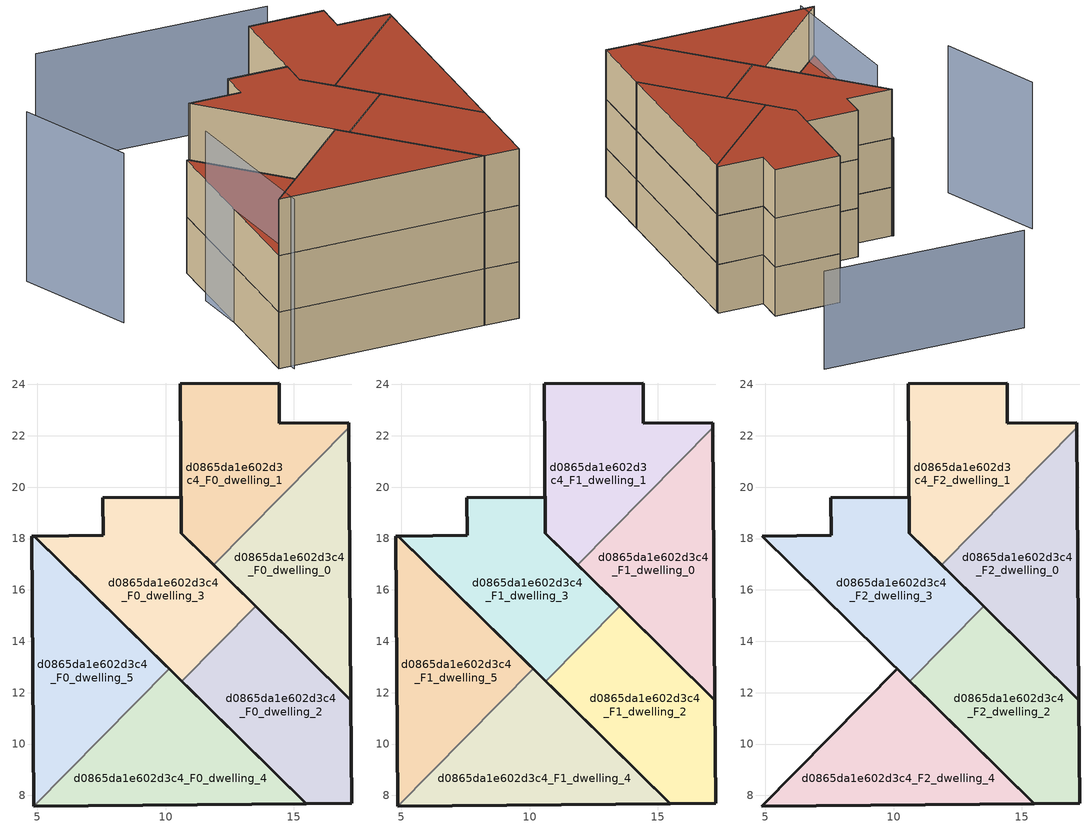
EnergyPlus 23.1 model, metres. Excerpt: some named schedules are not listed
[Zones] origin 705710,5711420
d0865da1e602d3c4_F0_dwelling_0
 floor ground (EU_floor_Construction): 17.22,11.71 17.13,22.32 11.87,16.97 z0
 wall outside (EU_wall_Construction): 17.13,22.32 17.22,11.71 11.87,16.97 z0:3
 wall to d0865da1e602d3c4_F0_dwelling_1 (EU_wall_Construction): 11.87,16.97 17.13,22.32 z0:3
d0865da1e602d3c4_F0_dwelling_1
 floor ground (EU_floor_Construction): 11.87,16.97 17.13,22.32 17.13,22.51 14.44,22.49 14.43,24.06 10.57,24.02 10.62,18.21 z0
 wall outside (EU_wall_Construction): 11.87,16.97 10.62,18.21 10.57,24.02 14.43,24.06 14.44,22.49 17.13,22.51 17.13,22.32 z0:3
d0865da1e602d3c4_F0_dwelling_2
 floor ground (EU_floor_Construction): 17.25,7.69 17.22,11.71 13.51,15.36 10.64,12.44 15.48,7.68 z0
 wall outside (EU_wall_Construction): 13.51,15.36 17.22,11.71 17.25,7.69 15.48,7.68 10.64,12.44 z0:3
 wall to d0865da1e602d3c4_F0_dwelling_3 (EU_wall_Construction): 10.64,12.44 13.51,15.36 z0:3
d0865da1e602d3c4_F0_dwelling_3
 floor ground (EU_floor_Construction): 10.64,12.44 13.51,15.36 10.62,18.21 10.61,19.6 7.56,19.58 7.57,18.12 4.89,18.1 z0
 wall outside (EU_wall_Construction): 10.64,12.44 4.89,18.1 7.57,18.12 7.56,19.58 10.61,19.6 10.62,18.21 13.51,15.36 z0:3
d0865da1e602d3c4_F0_dwelling_4
 floor ground (EU_floor_Construction): 15.48,7.68 10.14,12.94 4.88,7.59 z0
 wall outside (EU_wall_Construction): 10.14,12.94 15.48,7.68 4.88,7.59 z0:3
 wall to d0865da1e602d3c4_F0_dwelling_5 (EU_wall_Construction): 4.88,7.59 10.14,12.94 z0:3
d0865da1e602d3c4_F0_dwelling_5
 floor ground (EU_floor_Construction): 4.88,7.59 10.14,12.94 4.89,18.1 4.79,18.1 z0
 wall outside (EU_wall_Construction): 4.88,7.59 4.79,18.1 4.89,18.1 10.14,12.94 z0:3
d0865da1e602d3c4_F1_dwelling_0
 floor to d0865da1e602d3c4_F0_dwelling_0 (EU_floor_Construction): 17.22,11.71 17.13,22.32 11.87,16.97 z3
 wall outside (EU_wall_Construction): 17.13,22.32 17.22,11.71 11.87,16.97 z3:6
 wall to d0865da1e602d3c4_F1_dwelling_1 (EU_wall_Construction): 11.87,16.97 17.13,22.32 z3:6
d0865da1e602d3c4_F1_dwelling_1
 floor to d0865da1e602d3c4_F0_dwelling_1 (EU_floor_Construction): 11.87,16.97 17.13,22.32 17.13,22.51 14.44,22.49 14.43,24.06 10.57,24.02 10.62,18.21 z3
 wall outside (EU_wall_Construction): 11.87,16.97 10.62,18.21 10.57,24.02 14.43,24.06 14.44,22.49 17.13,22.51 17.13,22.32 z3:6
d0865da1e602d3c4_F1_dwelling_2
 floor to d0865da1e602d3c4_F0_dwelling_2 (EU_floor_Construction): 17.25,7.69 17.22,11.71 13.51,15.36 10.64,12.44 15.48,7.68 z3
 wall outside (EU_wall_Construction): 13.51,15.36 17.22,11.71 17.25,7.69 15.48,7.68 10.64,12.44 z3:6
 wall to d0865da1e602d3c4_F1_dwelling_3 (EU_wall_Construction): 10.64,12.44 13.51,15.36 z3:6
d0865da1e602d3c4_F1_dwelling_3
 floor to d0865da1e602d3c4_F0_dwelling_3 (EU_floor_Construction): 10.64,12.44 13.51,15.36 10.62,18.21 10.61,19.6 7.56,19.58 7.57,18.12 4.89,18.1 z3
 wall outside (EU_wall_Construction): 10.64,12.44 4.89,18.1 7.57,18.12 7.56,19.58 10.61,19.6 10.62,18.21 13.51,15.36 z3:6
d0865da1e602d3c4_F1_dwelling_4
 floor to d0865da1e602d3c4_F0_dwelling_4 (EU_floor_Construction): 15.48,7.68 10.14,12.94 4.88,7.59 z3
 wall outside (EU_wall_Construction): 10.14,12.94 15.48,7.68 4.88,7.59 z3:6
 wall to d0865da1e602d3c4_F1_dwelling_5 (EU_wall_Construction): 4.88,7.59 10.14,12.94 z3:6
d0865da1e602d3c4_F1_dwelling_5
 floor to d0865da1e602d3c4_F0_dwelling_5 (EU_floor_Construction): 4.88,7.59 10.14,12.94 4.89,18.1 4.79,18.1 z3
 wall outside (EU_wall_Construction): 4.88,7.59 4.79,18.1 4.89,18.1 10.14,12.94 z3:6
 roof outside (EU_roof_Construction): 10.14,12.94 4.88,7.59 4.79,18.1 4.89,18.1 z6
d0865da1e602d3c4_F2_dwelling_0
 floor to d0865da1e602d3c4_F1_dwelling_0 (EU_floor_Construction): 17.22,11.71 17.13,22.32 11.87,16.97 z6
 wall outside (EU_wall_Construction): 17.13,22.32 17.22,11.71 11.87,16.97 z6:9
 wall to d0865da1e602d3c4_F2_dwelling_1 (EU_wall_Construction): 11.87,16.97 17.13,22.32 z6:9
 roof outside (EU_roof_Construction): 17.13,22.32 17.22,11.71 11.87,16.97 z9
d0865da1e602d3c4_F2_dwelling_1
 floor to d0865da1e602d3c4_F1_dwelling_1 (EU_floor_Construction): 11.87,16.97 17.13,22.32 17.13,22.51 14.44,22.49 14.43,24.06 10.57,24.02 10.62,18.21 z6
 wall outside (EU_wall_Construction): 11.87,16.97 10.62,18.21 10.57,24.02 14.43,24.06 14.44,22.49 17.13,22.51 17.13,22.32 z6:9
 roof outside (EU_roof_Construction): 17.13,22.51 17.13,22.32 11.87,16.97 10.62,18.21 10.57,24.02 14.43,24.06 14.44,22.49 z9
d0865da1e602d3c4_F2_dwelling_2
 floor to d0865da1e602d3c4_F1_dwelling_2 (EU_floor_Construction): 17.25,7.69 17.22,11.71 13.51,15.36 10.64,12.44 15.48,7.68 z6
 wall outside (EU_wall_Construction): 13.51,15.36 17.22,11.71 17.25,7.69 15.48,7.68 10.64,12.44 z6:9
 wall to d0865da1e602d3c4_F2_dwelling_3 (EU_wall_Construction): 10.64,12.44 13.51,15.36 z6:9
 roof outside (EU_roof_Construction): 17.22,11.71 17.25,7.69 15.48,7.68 10.64,12.44 13.51,15.36 z9
d0865da1e602d3c4_F2_dwelling_3
 floor to d0865da1e602d3c4_F1_dwelling_3 (EU_floor_Construction): 10.64,12.44 13.51,15.36 10.62,18.21 10.61,19.6 7.56,19.58 7.57,18.12 4.89,18.1 z6
 wall outside (EU_wall_Construction): 10.64,12.44 4.89,18.1 7.57,18.12 7.56,19.58 10.61,19.6 10.62,18.21 13.51,15.36 z6:9
 roof outside (EU_roof_Construction): 10.61,19.6 10.62,18.21 13.51,15.36 10.64,12.44 4.89,18.1 7.57,18.12 7.56,19.58 z9
d0865da1e602d3c4_F2_dwelling_4
 floor to d0865da1e602d3c4_F1_dwelling_4 (EU_floor_Construction): 15.48,7.68 10.14,12.94 4.88,7.59 z6
 wall outside (EU_wall_Construction): 15.48,7.68 4.88,7.59 10.14,12.94 15.48,7.68 z6:9
 roof outside (EU_roof_Construction): 15.48,7.68 4.88,7.59 10.14,12.94 z9
shading: 4.51,15.22 5.55,7.29 / -2.39,20.39 0.1,14.74 z0:9; 14.47,30.71 2.62,30.72 z0:6
[Building]
EU S2 Campaign: North Axis=0; Terrain=City; Solar Distribution=FullExterior
[Site:Location]
London: Latitude=51.5; Longitude=-0.5; Time Zone=0; Elevation=25
[SizingPeriod:WeatherFileDays]
AnnualSizingPeriod: Begin Month=1; Begin Day of Month=1; End Month=12; End Day of Month=31; Day of Week for Start Day=Monday; Use Weather File Daylight Saving Period=No; Use Weather File Rain and Snow Indicators=No
[MATERIAL]
EU_InternalMass_Material: Roughness=MediumRough; Thickness=0.1; Conductivity=1; Density=1800; Specific Heat=900; Thermal Absorptance=0.9; Solar Absorptance=0.7; Visible Absorptance=0.7
[MATERIAL:NOMASS] Roughness=MediumRough; Thermal Absorptance=0.9; Solar Absorptance=0.7; Visible Absorptance=0.7
Name | Thermal Resistance
EU_wall_NoMass | 1.04674
EU_roof_NoMass | 4.32442
EU_floor_NoMass | 2.04616
[CONSTRUCTION]
EU_wall_Construction: EU_wall_NoMass
EU_roof_Construction: EU_roof_NoMass
EU_floor_Construction: EU_floor_NoMass
EU_InternalMass_Construction: EU_InternalMass_Material
[ZONE] Type=1; Multiplier=1; Ceiling Height=autocalculate; Floor Area=autocalculate; Part of Total Floor Area=Yes
Name | Volume
d0865da1e602d3c4_F0_dwelling_0; d0865da1e602d3c4_F1_dwelling_0; d0865da1e602d3c4_F2_dwelling_0 | 84.394
d0865da1e602d3c4_F0_dwelling_1; d0865da1e602d3c4_F1_dwelling_1; d0865da1e602d3c4_F2_dwelling_1 | 81.498
d0865da1e602d3c4_F0_dwelling_2; d0865da1e602d3c4_F1_dwelling_2; d0865da1e602d3c4_F2_dwelling_2 | 84.3809
d0865da1e602d3c4_F0_dwelling_3; d0865da1e602d3c4_F1_dwelling_3; d0865da1e602d3c4_F2_dwelling_3 | 87.323
d0865da1e602d3c4_F0_dwelling_4; d0865da1e602d3c4_F1_dwelling_4; d0865da1e602d3c4_F2_dwelling_4 | 84.3948
d0865da1e602d3c4_F0_dwelling_5; d0865da1e602d3c4_F1_dwelling_5 | 84.397
[INTERNALMASS] Construction=EU_InternalMass_Construction
Name | Zone or ZoneList | Surface Area
d0865da1e602d3c4_F0_dwelling_0_EU_InternalMass | d0865da1e602d3c4_F0_dwelling_0 | 28.1316
d0865da1e602d3c4_F0_dwelling_1_EU_InternalMass | d0865da1e602d3c4_F0_dwelling_1 | 27.1646
d0865da1e602d3c4_F0_dwelling_2_EU_InternalMass | d0865da1e602d3c4_F0_dwelling_2 | 28.1267
d0865da1e602d3c4_F0_dwelling_3_EU_InternalMass | d0865da1e602d3c4_F0_dwelling_3 | 29.1071
d0865da1e602d3c4_F0_dwelling_4_EU_InternalMass | d0865da1e602d3c4_F0_dwelling_4 | 28.1316
d0865da1e602d3c4_F0_dwelling_5_EU_InternalMass | d0865da1e602d3c4_F0_dwelling_5 | 28.132
d0865da1e602d3c4_F1_dwelling_0_EU_InternalMass | d0865da1e602d3c4_F1_dwelling_0 | 28.1316
d0865da1e602d3c4_F1_dwelling_1_EU_InternalMass | d0865da1e602d3c4_F1_dwelling_1 | 27.1646
d0865da1e602d3c4_F1_dwelling_2_EU_InternalMass | d0865da1e602d3c4_F1_dwelling_2 | 28.1267
d0865da1e602d3c4_F1_dwelling_3_EU_InternalMass | d0865da1e602d3c4_F1_dwelling_3 | 29.1071
d0865da1e602d3c4_F1_dwelling_4_EU_InternalMass | d0865da1e602d3c4_F1_dwelling_4 | 28.1316
d0865da1e602d3c4_F1_dwelling_5_EU_InternalMass | d0865da1e602d3c4_F1_dwelling_5 | 28.132
d0865da1e602d3c4_F2_dwelling_0_EU_InternalMass | d0865da1e602d3c4_F2_dwelling_0 | 33.7588
d0865da1e602d3c4_F2_dwelling_1_EU_InternalMass | d0865da1e602d3c4_F2_dwelling_1 | 33.7561
d0865da1e602d3c4_F2_dwelling_2_EU_InternalMass | d0865da1e602d3c4_F2_dwelling_2 | 36.6333
d0865da1e602d3c4_F2_dwelling_3_EU_InternalMass | d0865da1e602d3c4_F2_dwelling_3 | 33.7568
d0865da1e602d3c4_F2_dwelling_4_EU_InternalMass | d0865da1e602d3c4_F2_dwelling_4 | 30.885
[OTHEREQUIPMENT] Fuel Type=Electricity; Design Level Calculation Method=Watts/Area; Power per Zone Floor Area=1; Fraction Latent=0; Fraction Radiant=0; Fraction Lost=0; Carbon Dioxide Generation Rate=0; EndUse Subcategory=EU_Step8_InternalGains
Name | Zone or ZoneList or Space or SpaceList | Schedule
EU_Step8_InternalGain_d0865da1e602d3c4_F0_dwelling_0_f000 | d0865da1e602d3c4_F0_dwelling_0 | EU_Step8_GainSchedule_d0865da1e602d3c4_F0_dwelling_0_f000
EU_Step8_InternalGain_d0865da1e602d3c4_F0_dwelling_1_f000 | d0865da1e602d3c4_F0_dwelling_1 | EU_Step8_GainSchedule_d0865da1e602d3c4_F0_dwelling_1_f000
EU_Step8_InternalGain_d0865da1e602d3c4_F0_dwelling_2_f000 | d0865da1e602d3c4_F0_dwelling_2 | EU_Step8_GainSchedule_d0865da1e602d3c4_F0_dwelling_2_f000
EU_Step8_InternalGain_d0865da1e602d3c4_F0_dwelling_3_f000 | d0865da1e602d3c4_F0_dwelling_3 | EU_Step8_GainSchedule_d0865da1e602d3c4_F0_dwelling_3_f000
EU_Step8_InternalGain_d0865da1e602d3c4_F0_dwelling_4_f000 | d0865da1e602d3c4_F0_dwelling_4 | EU_Step8_GainSchedule_d0865da1e602d3c4_F0_dwelling_4_f000
EU_Step8_InternalGain_d0865da1e602d3c4_F0_dwelling_5_f000 | d0865da1e602d3c4_F0_dwelling_5 | EU_Step8_GainSchedule_d0865da1e602d3c4_F0_dwelling_5_f000
EU_Step8_InternalGain_d0865da1e602d3c4_F1_dwelling_0_f000 | d0865da1e602d3c4_F1_dwelling_0 | EU_Step8_GainSchedule_d0865da1e602d3c4_F1_dwelling_0_f000
EU_Step8_InternalGain_d0865da1e602d3c4_F1_dwelling_1_f000 | d0865da1e602d3c4_F1_dwelling_1 | EU_Step8_GainSchedule_d0865da1e602d3c4_F1_dwelling_1_f000
EU_Step8_InternalGain_d0865da1e602d3c4_F1_dwelling_2_f000 | d0865da1e602d3c4_F1_dwelling_2 | EU_Step8_GainSchedule_d0865da1e602d3c4_F1_dwelling_2_f000
EU_Step8_InternalGain_d0865da1e602d3c4_F1_dwelling_3_f000 | d0865da1e602d3c4_F1_dwelling_3 | EU_Step8_GainSchedule_d0865da1e602d3c4_F1_dwelling_3_f000
EU_Step8_InternalGain_d0865da1e602d3c4_F1_dwelling_4_f000 | d0865da1e602d3c4_F1_dwelling_4 | EU_Step8_GainSchedule_d0865da1e602d3c4_F1_dwelling_4_f000
EU_Step8_InternalGain_d0865da1e602d3c4_F1_dwelling_5_f000 | d0865da1e602d3c4_F1_dwelling_5 | EU_Step8_GainSchedule_d0865da1e602d3c4_F1_dwelling_5_f000
EU_Step8_InternalGain_d0865da1e602d3c4_F2_dwelling_0_f000 | d0865da1e602d3c4_F2_dwelling_0 | EU_Step8_GainSchedule_d0865da1e602d3c4_F2_dwelling_0_f000
EU_Step8_InternalGain_d0865da1e602d3c4_F2_dwelling_1_f000 | d0865da1e602d3c4_F2_dwelling_1 | EU_Step8_GainSchedule_d0865da1e602d3c4_F2_dwelling_1_f000
EU_Step8_InternalGain_d0865da1e602d3c4_F2_dwelling_2_f000 | d0865da1e602d3c4_F2_dwelling_2 | EU_Step8_GainSchedule_d0865da1e602d3c4_F2_dwelling_2_f000
EU_Step8_InternalGain_d0865da1e602d3c4_F2_dwelling_3_f000 | d0865da1e602d3c4_F2_dwelling_3 | EU_Step8_GainSchedule_d0865da1e602d3c4_F2_dwelling_3_f000
EU_Step8_InternalGain_d0865da1e602d3c4_F2_dwelling_4_f000 | d0865da1e602d3c4_F2_dwelling_4 | EU_Step8_GainSchedule_d0865da1e602d3c4_F2_dwelling_4_f000
[ZONEVENTILATION:DESIGNFLOWRATE] Schedule=EU_AlwaysOn; Design Flow Rate Calculation Method=AirChanges/Hour; Air Changes per Hour=0.488719; Ventilation Type=Natural; Fan Pressure Rise=0; Fan Total Efficiency=1; Constant Term Coefficient=1; Temperature Term Coefficient=0; Velocity Term Coefficient=0; Velocity Squared Term Coefficient=0; Minimum Indoor Temperature=-100; Maximum Indoor Temperature=100; Delta Temperature=-100; Minimum Outdoor Temperature=-100; Maximum Outdoor Temperature=100; Maximum Wind Speed=40
Name | Zone or ZoneList or Space or SpaceList
EU_ConstantAir_d0865da1e602d3c4_F0_dwelling_0 | d0865da1e602d3c4_F0_dwelling_0
EU_ConstantAir_d0865da1e602d3c4_F0_dwelling_1 | d0865da1e602d3c4_F0_dwelling_1
EU_ConstantAir_d0865da1e602d3c4_F0_dwelling_2 | d0865da1e602d3c4_F0_dwelling_2
EU_ConstantAir_d0865da1e602d3c4_F0_dwelling_3 | d0865da1e602d3c4_F0_dwelling_3
EU_ConstantAir_d0865da1e602d3c4_F0_dwelling_4 | d0865da1e602d3c4_F0_dwelling_4
EU_ConstantAir_d0865da1e602d3c4_F0_dwelling_5 | d0865da1e602d3c4_F0_dwelling_5
EU_ConstantAir_d0865da1e602d3c4_F1_dwelling_0 | d0865da1e602d3c4_F1_dwelling_0
EU_ConstantAir_d0865da1e602d3c4_F1_dwelling_1 | d0865da1e602d3c4_F1_dwelling_1
EU_ConstantAir_d0865da1e602d3c4_F1_dwelling_2 | d0865da1e602d3c4_F1_dwelling_2
EU_ConstantAir_d0865da1e602d3c4_F1_dwelling_3 | d0865da1e602d3c4_F1_dwelling_3
EU_ConstantAir_d0865da1e602d3c4_F1_dwelling_4 | d0865da1e602d3c4_F1_dwelling_4
EU_ConstantAir_d0865da1e602d3c4_F1_dwelling_5 | d0865da1e602d3c4_F1_dwelling_5
EU_ConstantAir_d0865da1e602d3c4_F2_dwelling_0 | d0865da1e602d3c4_F2_dwelling_0
EU_ConstantAir_d0865da1e602d3c4_F2_dwelling_1 | d0865da1e602d3c4_F2_dwelling_1
EU_ConstantAir_d0865da1e602d3c4_F2_dwelling_2 | d0865da1e602d3c4_F2_dwelling_2
EU_ConstantAir_d0865da1e602d3c4_F2_dwelling_3 | d0865da1e602d3c4_F2_dwelling_3
EU_ConstantAir_d0865da1e602d3c4_F2_dwelling_4 | d0865da1e602d3c4_F2_dwelling_4
[HVACTEMPLATE:THERMOSTAT] Constant Heating Setpoint=20; Constant Cooling Setpoint=50
EU_HeatOnly_d0865da1e602d3c4_F0_dwelling_0; EU_HeatOnly_d0865da1e602d3c4_F0_dwelling_1; EU_HeatOnly_d0865da1e602d3c4_F0_dwelling_2; EU_HeatOnly_d0865da1e602d3c4_F0_dwelling_3; EU_HeatOnly_d0865da1e602d3c4_F0_dwelling_4; EU_HeatOnly_d0865da1e602d3c4_F0_dwelling_5; EU_HeatOnly_d0865da1e602d3c4_F1_dwelling_0; EU_HeatOnly_d0865da1e602d3c4_F1_dwelling_1; EU_HeatOnly_d0865da1e602d3c4_F1_dwelling_2; EU_HeatOnly_d0865da1e602d3c4_F1_dwelling_3; EU_HeatOnly_d0865da1e602d3c4_F1_dwelling_4; EU_HeatOnly_d0865da1e602d3c4_F1_dwelling_5; EU_HeatOnly_d0865da1e602d3c4_F2_dwelling_0; EU_HeatOnly_d0865da1e602d3c4_F2_dwelling_1; EU_HeatOnly_d0865da1e602d3c4_F2_dwelling_2; EU_HeatOnly_d0865da1e602d3c4_F2_dwelling_3; EU_HeatOnly_d0865da1e602d3c4_F2_dwelling_4
[HVACTEMPLATE:ZONE:IDEALLOADSAIRSYSTEM] System Availability Schedule=EU_AlwaysOn; Maximum Heating Supply Air Temperature=50; Minimum Cooling Supply Air Temperature=13; Maximum Heating Supply Air Humidity Ratio=0.0156; Minimum Cooling Supply Air Humidity Ratio=0.0077; Heating Limit=NoLimit; Cooling Limit=NoLimit; Heating Availability Schedule=EU_AlwaysOn; Cooling Availability Schedule=EU_CoolingOff; Dehumidification Control Type=ConstantSensibleHeatRatio; Cooling Sensible Heat Ratio=0.7; Dehumidification Setpoint=60; Humidification Control Type=None; Humidification Setpoint=30; Outdoor Air Method=None; Outdoor Air Flow Rate per Person=0.00944; Outdoor Air Flow Rate per Zone Floor Area=0; Outdoor Air Flow Rate per Zone=0; Demand Controlled Ventilation Type=None; Outdoor Air Economizer Type=NoEconomizer; Heat Recovery Type=None; Sensible Heat Recovery Effectiveness=0.7; Latent Heat Recovery Effectiveness=0.65
Name | Template Thermostat
d0865da1e602d3c4_F0_dwelling_0 | EU_HeatOnly_d0865da1e602d3c4_F0_dwelling_0
d0865da1e602d3c4_F0_dwelling_1 | EU_HeatOnly_d0865da1e602d3c4_F0_dwelling_1
d0865da1e602d3c4_F0_dwelling_2 | EU_HeatOnly_d0865da1e602d3c4_F0_dwelling_2
d0865da1e602d3c4_F0_dwelling_3 | EU_HeatOnly_d0865da1e602d3c4_F0_dwelling_3
d0865da1e602d3c4_F0_dwelling_4 | EU_HeatOnly_d0865da1e602d3c4_F0_dwelling_4
d0865da1e602d3c4_F0_dwelling_5 | EU_HeatOnly_d0865da1e602d3c4_F0_dwelling_5
d0865da1e602d3c4_F1_dwelling_0 | EU_HeatOnly_d0865da1e602d3c4_F1_dwelling_0
d0865da1e602d3c4_F1_dwelling_1 | EU_HeatOnly_d0865da1e602d3c4_F1_dwelling_1
d0865da1e602d3c4_F1_dwelling_2 | EU_HeatOnly_d0865da1e602d3c4_F1_dwelling_2
d0865da1e602d3c4_F1_dwelling_3 | EU_HeatOnly_d0865da1e602d3c4_F1_dwelling_3
d0865da1e602d3c4_F1_dwelling_4 | EU_HeatOnly_d0865da1e602d3c4_F1_dwelling_4
d0865da1e602d3c4_F1_dwelling_5 | EU_HeatOnly_d0865da1e602d3c4_F1_dwelling_5
d0865da1e602d3c4_F2_dwelling_0 | EU_HeatOnly_d0865da1e602d3c4_F2_dwelling_0
d0865da1e602d3c4_F2_dwelling_1 | EU_HeatOnly_d0865da1e602d3c4_F2_dwelling_1
d0865da1e602d3c4_F2_dwelling_2 | EU_HeatOnly_d0865da1e602d3c4_F2_dwelling_2
d0865da1e602d3c4_F2_dwelling_3 | EU_HeatOnly_d0865da1e602d3c4_F2_dwelling_3
d0865da1e602d3c4_F2_dwelling_4 | EU_HeatOnly_d0865da1e602d3c4_F2_dwelling_4
[SIZING:ZONE] Zone Cooling Design Supply Air Temperature Input Method=SupplyAirTemperature; Zone Cooling Design Supply Air Temperature=13; Zone Heating Design Supply Air Temperature Input Method=SupplyAirTemperature; Zone Heating Design Supply Air Temperature=50; Zone Cooling Design Supply Air Humidity Ratio=0.008; Zone Heating Design Supply Air Humidity Ratio=0.008; Cooling Design Air Flow Method=DesignDay; Cooling Design Air Flow Rate=0; Cooling Minimum Air Flow per Zone Floor Area=0.000762; Cooling Minimum Air Flow=0; Cooling Minimum Air Flow Fraction=0.2; Heating Design Air Flow Method=DesignDay; Heating Design Air Flow Rate=0; Heating Maximum Air Flow per Zone Floor Area=0.002032; Heating Maximum Air Flow=0.141576; Heating Maximum Air Flow Fraction=0.3; Account for Dedicated Outdoor Air System=No; Dedicated Outdoor Air System Control Strategy=NeutralSupplyAir; Dedicated Outdoor Air Low Setpoint Temperature for Design=autosize; Dedicated Outdoor Air High Setpoint Temperature for Design=autosize; Zone Load Sizing Method=Sensible Load Only No Latent Load; Zone Latent Cooling Design Supply Air Humidity Ratio Input Method=HumidityRatioDifference; Zone Cooling Design Supply Air Humidity Ratio Difference=0.005; Zone Latent Heating Design Supply Air Humidity Ratio Input Method=HumidityRatioDifference; Zone Humidification Design Supply Air Humidity Ratio Difference=0.005
d0865da1e602d3c4_F0_dwelling_0; d0865da1e602d3c4_F0_dwelling_1; d0865da1e602d3c4_F0_dwelling_2; d0865da1e602d3c4_F0_dwelling_3; d0865da1e602d3c4_F0_dwelling_4; d0865da1e602d3c4_F0_dwelling_5; d0865da1e602d3c4_F1_dwelling_0; d0865da1e602d3c4_F1_dwelling_1; d0865da1e602d3c4_F1_dwelling_2
